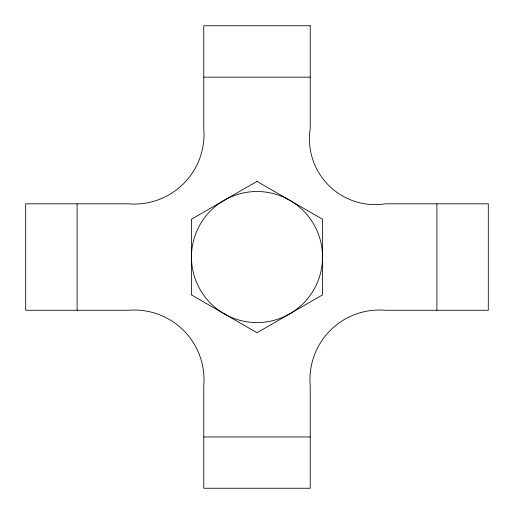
<?xml version="1.0" encoding="UTF-8"?>
<svg xmlns="http://www.w3.org/2000/svg" width="514" height="514" viewBox="0 0 514 514"><rect width="100%" height="100%" fill="white"/><g stroke="black" fill="none" stroke-linecap="round" stroke-linejoin="round"><path stroke-width="0.77" d="M203.775 77.151L310.225 77.151M203.775 436.951L310.225 436.951M436.9 203.827L436.9 310.276M77.1 203.827L77.1 310.276M257 181.378L191.465 219.215L191.465 294.888L257 332.725L322.535 294.888L322.535 219.215L257 181.378M310.225 25.751L203.775 25.751L203.775 128.551A69.724 69.724 0 0 1 128.5 203.827L25.7 203.827L25.7 310.276L128.5 310.276A69.737 69.737 0 0 1 203.775 385.551L203.775 488.249L310.225 488.249L310.225 385.551A69.512 69.512 0 0 1 385.5 310.276L488.3 310.276L488.3 203.827L385.5 203.827A65.798 65.798 0 0 1 310.225 128.551L310.225 25.751M224.232 313.803A65.535 65.535 0 0 0 322.535 257.051A65.535 65.535 0 0 0 224.232 200.293A65.535 65.535 0 0 0 224.232 313.803"/></g></svg>
